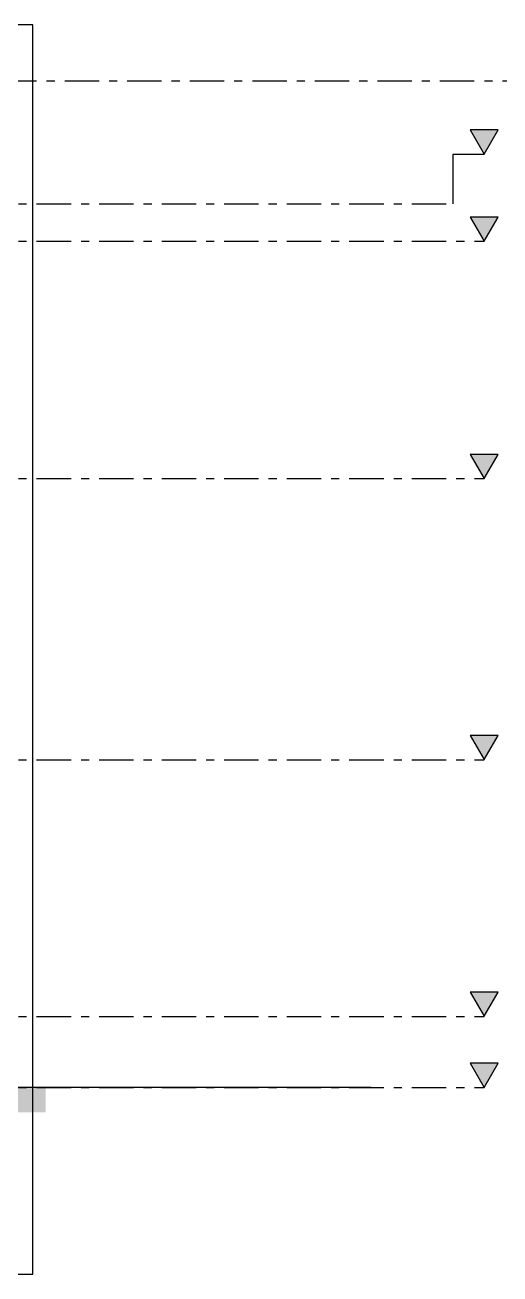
# Model space of a CAD drawing. Header units: millimetres. Extents: x 663313 to 1226001, y 1431724 to 1620898.
# Drawn here: x 926488 to 934083, y 1505819 to 1525819 of the extents above; entities that cross this region are included whole.
import ezdxf

# ---------------------------------------------------------------- set-up
doc = ezdxf.new("R2010")
doc.units = ezdxf.units.MM
doc.set_wipeout_variables(frame=1)
doc.linetypes.add('DPA_Grid _ Level 100', pattern=[1000, 550, -160, 130, -160])
doc.layers.add('000 - 0_HIDE_OBJ_FRAMING_DEF_SUB', color=7, linetype='Continuous', plot=False)
for name, color, linetype in [('000 - CONCRETE_COL_HATCH_', 7, 'Continuous'), ('000 - CONCRETE_COL_WIPEOUT_', 7, 'Continuous'), ('_PP-Dim', 7, 'Continuous')]:
    doc.layers.add(name, color=color, linetype=linetype)

# ---------------------------------------------------------------- blocks, each defined once
blk = doc.blocks.new('A$Cbc3bdfda')
at = {"layer": 'Defpoints', "color": 7}
blk.add_lwpolyline([(0, -400), (775, -400), (775, 0), (0, 0)], close=True, dxfattribs=at)
blk = doc.blocks.new('Level - ARC - Level-3597206-ENT 4 ELE-4 sheet')
at = {"layer": '000 - 0_HIDE_OBJ_FRAMING_DEF_SUB'}
blk.add_hatch(color=7, dxfattribs=at).paths.add_polyline_path([(164669, 115139), (164445, 114751), (164221, 115139)])
at = {"layer": '000 - 0_HIDE_OBJ_FRAMING_DEF_SUB', "color": 7, "lineweight": 25}
for p, q in [((164669, 115139), (164221, 115139)), ((164221, 115139), (164445, 114751)), ((164445, 114751), (164669, 115139))]:
    blk.add_line(p, q, dxfattribs=at)
blk = doc.blocks.new('Level - STR - Level-10993990-ENT 4 ELE-4 sheet')
at = {"layer": '000 - 0_HIDE_OBJ_FRAMING_DEF_SUB'}
blk.add_hatch(color=7, dxfattribs=at).paths.add_polyline_path([(164669, 111339), (164445, 110951), (164221, 111339)])
at = {"layer": '000 - 0_HIDE_OBJ_FRAMING_DEF_SUB', "color": 7, "lineweight": 25}
for p, q in [((164669, 111339), (164221, 111339)), ((164221, 111339), (164445, 110951)), ((164445, 110951), (164669, 111339))]:
    blk.add_line(p, q, dxfattribs=at)
blk = doc.blocks.new('C-1-PP18-AR-2441-01-C_20260531-230906_ELEVATION_4_EX')
at = {"layer": '000 - 0_HIDE_OBJ_FRAMING_DEF_SUB', "color": 7, "linetype": 'DPA_Grid _ Level 100'}
for p, q in [((-20831, 117320), (33629, 117320)), ((-11280, 115350), (32381, 115350)), ((-11280, 114750), (32875, 114750)), ((-11280, 110950), (32875, 110950)), ((-11280, 106450), (32875, 106450)), ((-11280, 102340), (32875, 102340)), ((-11280, 101200), (32875, 101200))]:
    blk.add_line(p, q, dxfattribs=at)
at = {"layer": '000 - 0_HIDE_OBJ_FRAMING_DEF_SUB', "color": 7}
for p, q in [((32381, 116146), (32875, 116146)), ((32381, 115350), (32381, 116146)), ((31071, 101200), (-18273, 101200))]:
    blk.add_line(p, q, dxfattribs=at)
at = {"layer": '000 - 0_HIDE_OBJ_FRAMING_DEF_SUB', "color": 7, "lineweight": 25}
for name, p in [('Level - ARC - Level-3597206-ENT 4 ELE-4 sheet', (-131569, 1396)), ('Level - ARC - Level-3597206-ENT 4 ELE-4 sheet', (-131569, 0)), ('Level - STR - Level-10993990-ENT 4 ELE-4 sheet', (-131569, 0)), ('Level - ARC - Level-3597206-ENT 4 ELE-4 sheet', (-131569, -8300)), ('Level - ARC - Level-3597206-ENT 4 ELE-4 sheet', (-131569, -12410)), ('Level - ARC - Level-3597206-ENT 4 ELE-4 sheet', (-131569, -13550))]:
    blk.add_blockref(name, p, dxfattribs=at)
blk = doc.blocks.new('*U5405')
at = {"layer": '000 - CONCRETE_COL_HATCH_'}
h = blk.add_hatch(dxfattribs=at)
h.set_pattern_fill('EARTH', scale=0.5, angle=45)
h.set_pattern_definition([(45, (68827.957, -831398.828), (0, 4.49012806), [3.175, -3.175]), (45, (68827.115, -831397.986), (0, 4.49012806), [3.175, -3.175]), (45, (68826.273, -831397.1442), (0, 4.49012806), [3.175, -3.175]), (135, (68826.273, -831396.583), (-4.49012806, 0), [3.175, -3.175]), (135, (68827.115, -831395.741), (-4.49012806, 0), [3.175, -3.175]), (135, (68827.957, -831394.899), (-4.49012806, 0), [3.175, -3.175])])
h.paths.add_polyline_path([(0, 0), (34414, 0), (34414, 398), (0, 398)])

msp = doc.modelspace()

# ---------------------------------------------------------------- block references
at = {"layer": '_PP-Dim', "color": 7, "xscale": 50, "yscale": 50, "zscale": 50}
msp.add_blockref('A$Cbc3bdfda', (887862.5634, 1525819.1136), dxfattribs=at)

# ---------------------------------------------------------------- next in the draw order: block references
at = {"color": 7}
msp.add_blockref('C-1-PP18-AR-2441-01-C_20260531-230906_ELEVATION_4_EX', (900953.6784, 1407605.0011), dxfattribs=at)

# ---------------------------------------------------------------- next in the draw order: block references
msp.add_blockref('*U5405', (892402.5634, 1508407.0012), dxfattribs=at)

doc.saveas('drawing.dxf')
